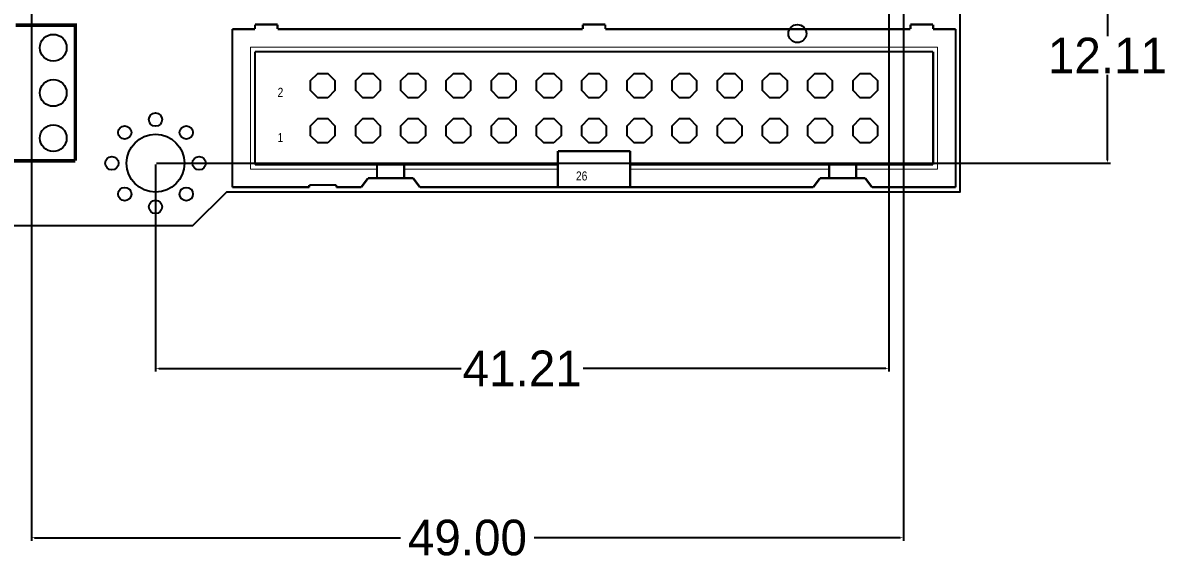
# Model space of a CAD drawing. Extents: x -23 to 189, y -20 to 117.
# Drawn here: x 124.4 to 188.7, y -20 to 10.3 of the extents above; entities that cross this region are included whole.
import ezdxf

# ---------------------------------------------------------------- set-up
doc = ezdxf.new("R2010")
doc.units = 0
doc.header["$MEASUREMENT"] = 0
doc.layers.get('0').update_dxf_attribs({"linetype": 'CONTINUOUS'})
doc.layers.get('Defpoints').update_dxf_attribs({"linetype": 'CONTINUOUS'})
for name, color, linetype in [('BOTTOM', 132, 'CONTINUOUS'), ('OUTLINE', 7, 'CONTINUOUS'), ('SILKSCREEN_TOP', 7, 'CONTINUOUS'), ('TOP', 1, 'CONTINUOUS')]:
    doc.layers.add(name, color=color, linetype=linetype)
doc.dimstyles.get("Standard").update_dxf_attribs({"dimtxt": 0.18, "dimasz": 0.18, "dimexe": 0.18, "dimexo": 0.0625, "dimgap": 0.09, "dimtad": 0, "dimtih": 1, "dimtoh": 1, "dimzin": 0, "dimdsep": 46, "dimtxsty": 'STANDARD', "dimcen": 0.09, "dimadec": 0, "dimazin": 0, "dimtfac": 1, "dimtofl": 0, "dimtmove": 0, "dimatfit": 3, "dimfxl": 1, "dimtolj": 1, "dimtzin": 0, "dimarcsym": 0})

# ---------------------------------------------------------------- blocks, each defined once
blk = doc.blocks.new('*D14')
at = {"color": 0, "linetype": 'Continuous', "lineweight": -2}
for p, q in [((173.036, 14.478), (185.493, 14.478)), ((185.313, 14.298), (185.313, 9.511)), ((185.313, 2.545), (185.313, 7.331)), ((131.888, 2.365), (185.493, 2.365))]:
    blk.add_line(p, q, dxfattribs=at)
at = {"color": 0, "linetype": 'Continuous'}
for points in [[(185.283, 14.298), (185.343, 14.298), (185.313, 14.478)], [(185.283, 2.545), (185.343, 2.545), (185.313, 2.365)]]:
    blk.add_solid(points, dxfattribs=at)
at = {"layer": 'Defpoints', "color": 0, "linetype": 'Continuous'}
for p in [(172.974, 14.478), (185.313, 14.478), (131.826, 2.365)]:
    blk.add_point(p, dxfattribs=at)
at = {"color": 0, "linetype": 'Continuous', "insert": (185.313, 8.421), "char_height": 2, "attachment_point": 5}
blk.add_mtext('\\A1;12.11', dxfattribs=at)
blk = doc.blocks.new('*D15')
at = {"color": 0, "linetype": 'Continuous', "lineweight": -2}
for p, q in [((173.036, 14.415), (173.036, -9.342)), ((131.826, 2.302), (131.826, -9.342)), ((132.006, -9.162), (149.008, -9.162)), ((172.857, -9.162), (155.855, -9.162))]:
    blk.add_line(p, q, dxfattribs=at)
at = {"color": 0, "linetype": 'Continuous'}
for points in [[(132.006, -9.132), (132.006, -9.192), (131.826, -9.162)], [(172.857, -9.132), (172.857, -9.192), (173.036, -9.162)]]:
    blk.add_solid(points, dxfattribs=at)
at = {"layer": 'Defpoints', "color": 0, "linetype": 'Continuous'}
for p in [(173.036, 14.478), (131.826, 2.365), (173.036, -9.162)]:
    blk.add_point(p, dxfattribs=at)
at = {"color": 0, "linetype": 'Continuous', "insert": (152.431, -9.162), "char_height": 2, "attachment_point": 5}
blk.add_mtext('\\A1;41.21', dxfattribs=at)
blk = doc.blocks.new('*D16')
at = {"color": 0, "linetype": 'Continuous', "lineweight": -2}
for p, q in [((124.851, 53.722), (124.851, -18.86)), ((173.851, 53.724), (173.851, -18.86)), ((125.031, -18.68), (145.595, -18.68)), ((173.671, -18.68), (153.108, -18.68))]:
    blk.add_line(p, q, dxfattribs=at)
at = {"color": 0, "linetype": 'Continuous'}
for points in [[(125.031, -18.65), (125.031, -18.71), (124.851, -18.68)], [(173.671, -18.65), (173.671, -18.71), (173.851, -18.68)]]:
    blk.add_solid(points, dxfattribs=at)
at = {"layer": 'Defpoints', "color": 0, "linetype": 'Continuous'}
for p in [(124.851, 53.785), (173.851, 53.786), (173.851, -18.68)]:
    blk.add_point(p, dxfattribs=at)
at = {"color": 0, "linetype": 'Continuous', "insert": (149.351, -18.68), "char_height": 2, "attachment_point": 5}
blk.add_mtext('\\A1;49.00', dxfattribs=at)

msp = doc.modelspace()

# ---------------------------------------------------------------- linework, layer by layer
at = {"layer": 'BOTTOM'}
for points in [[(141.508058, 6.0452), (140.939942, 6.0452), (140.5382, 6.446942), (140.5382, 7.015058), (140.939942, 7.4168), (141.508058, 7.4168), (141.9098, 7.015058), (141.9098, 6.446942)], [(144.048058, 6.0452), (143.479942, 6.0452), (143.0782, 6.446942), (143.0782, 7.015058), (143.479942, 7.4168), (144.048058, 7.4168), (144.4498, 7.015058), (144.4498, 6.446942)], [(146.588058, 6.0452), (146.019942, 6.0452), (145.6182, 6.446942), (145.6182, 7.015058), (146.019942, 7.4168), (146.588058, 7.4168), (146.9898, 7.015058), (146.9898, 6.446942)], [(149.128058, 6.0452), (148.559942, 6.0452), (148.1582, 6.446942), (148.1582, 7.015058), (148.559942, 7.4168), (149.128058, 7.4168), (149.5298, 7.015058), (149.5298, 6.446942)], [(151.668058, 6.0452), (151.099942, 6.0452), (150.6982, 6.446942), (150.6982, 7.015058), (151.099942, 7.4168), (151.668058, 7.4168), (152.0698, 7.015058), (152.0698, 6.446942)], [(154.208058, 6.0452), (153.639942, 6.0452), (153.2382, 6.446942), (153.2382, 7.015058), (153.639942, 7.4168), (154.208058, 7.4168), (154.6098, 7.015058), (154.6098, 6.446942)], [(156.748058, 6.0452), (156.179942, 6.0452), (155.7782, 6.446942), (155.7782, 7.015058), (156.179942, 7.4168), (156.748058, 7.4168), (157.1498, 7.015058), (157.1498, 6.446942)], [(159.288058, 6.0452), (158.719942, 6.0452), (158.3182, 6.446942), (158.3182, 7.015058), (158.719942, 7.4168), (159.288058, 7.4168), (159.6898, 7.015058), (159.6898, 6.446942)], [(161.828058, 6.0452), (161.259942, 6.0452), (160.8582, 6.446942), (160.8582, 7.015058), (161.259942, 7.4168), (161.828058, 7.4168), (162.2298, 7.015058), (162.2298, 6.446942)], [(164.368058, 6.0452), (163.799942, 6.0452), (163.3982, 6.446942), (163.3982, 7.015058), (163.799942, 7.4168), (164.368058, 7.4168), (164.7698, 7.015058), (164.7698, 6.446942)], [(166.908058, 6.0452), (166.339942, 6.0452), (165.9382, 6.446942), (165.9382, 7.015058), (166.339942, 7.4168), (166.908058, 7.4168), (167.3098, 7.015058), (167.3098, 6.446942)], [(169.448058, 6.0452), (168.879942, 6.0452), (168.4782, 6.446942), (168.4782, 7.015058), (168.879942, 7.4168), (169.448058, 7.4168), (169.8498, 7.015058), (169.8498, 6.446942)], [(171.988058, 6.0452), (171.419942, 6.0452), (171.0182, 6.446942), (171.0182, 7.015058), (171.419942, 7.4168), (171.988058, 7.4168), (172.3898, 7.015058), (172.3898, 6.446942)], [(141.508058, 3.5052), (140.939942, 3.5052), (140.5382, 3.906942), (140.5382, 4.475058), (140.939942, 4.8768), (141.508058, 4.8768), (141.9098, 4.475058), (141.9098, 3.906942)], [(144.048058, 3.5052), (143.479942, 3.5052), (143.0782, 3.906942), (143.0782, 4.475058), (143.479942, 4.8768), (144.048058, 4.8768), (144.4498, 4.475058), (144.4498, 3.906942)], [(146.588058, 3.5052), (146.019942, 3.5052), (145.6182, 3.906942), (145.6182, 4.475058), (146.019942, 4.8768), (146.588058, 4.8768), (146.9898, 4.475058), (146.9898, 3.906942)], [(149.128058, 3.5052), (148.559942, 3.5052), (148.1582, 3.906942), (148.1582, 4.475058), (148.559942, 4.8768), (149.128058, 4.8768), (149.5298, 4.475058), (149.5298, 3.906942)], [(151.668058, 3.5052), (151.099942, 3.5052), (150.6982, 3.906942), (150.6982, 4.475058), (151.099942, 4.8768), (151.668058, 4.8768), (152.0698, 4.475058), (152.0698, 3.906942)], [(154.208058, 3.5052), (153.639942, 3.5052), (153.2382, 3.906942), (153.2382, 4.475058), (153.639942, 4.8768), (154.208058, 4.8768), (154.6098, 4.475058), (154.6098, 3.906942)], [(156.748058, 3.5052), (156.179942, 3.5052), (155.7782, 3.906942), (155.7782, 4.475058), (156.179942, 4.8768), (156.748058, 4.8768), (157.1498, 4.475058), (157.1498, 3.906942)], [(159.288058, 3.5052), (158.719942, 3.5052), (158.3182, 3.906942), (158.3182, 4.475058), (158.719942, 4.8768), (159.288058, 4.8768), (159.6898, 4.475058), (159.6898, 3.906942)], [(161.828058, 3.5052), (161.259942, 3.5052), (160.8582, 3.906942), (160.8582, 4.475058), (161.259942, 4.8768), (161.828058, 4.8768), (162.2298, 4.475058), (162.2298, 3.906942)], [(164.368058, 3.5052), (163.799942, 3.5052), (163.3982, 3.906942), (163.3982, 4.475058), (163.799942, 4.8768), (164.368058, 4.8768), (164.7698, 4.475058), (164.7698, 3.906942)], [(166.908058, 3.5052), (166.339942, 3.5052), (165.9382, 3.906942), (165.9382, 4.475058), (166.339942, 4.8768), (166.908058, 4.8768), (167.3098, 4.475058), (167.3098, 3.906942)], [(169.448058, 3.5052), (168.879942, 3.5052), (168.4782, 3.906942), (168.4782, 4.475058), (168.879942, 4.8768), (169.448058, 4.8768), (169.8498, 4.475058), (169.8498, 3.906942)], [(171.988058, 3.5052), (171.419942, 3.5052), (171.0182, 3.906942), (171.0182, 4.475058), (171.419942, 4.8768), (171.988058, 4.8768), (172.3898, 4.475058), (172.3898, 3.906942)]]:
    msp.add_lwpolyline(points, close=True, dxfattribs=at)
for centre, radius in [((167.894, 9.652), 0.508), ((126.08052, 8.85698), 0.75057), ((126.08052, 6.31698), 0.75057), ((131.826, 4.81584), 0.37465), ((126.08052, 3.77698), 0.75057), ((130.09626, 4.09448), 0.37465), ((131.826, 2.36474), 1.6256), ((133.55574, 4.09448), 0.37465), ((129.3749, 2.36474), 0.37465), ((134.2771, 2.36474), 0.37465), ((130.09626, 0.635), 0.37465), ((133.55574, 0.635), 0.37465), ((131.826, -0.08636), 0.37465)]:
    msp.add_circle(centre, radius, dxfattribs=at)
at = {"layer": 'OUTLINE'}
msp.add_lwpolyline([(135.8265, 108.966), (133.92912, 110.86338), (24.72182, 110.86338), (22.82444, 108.966), (0, 108.966), (0, 0.762), (22.82444, 0.762), (24.72182, -1.13538), (133.92912, -1.13538), (135.8265, 0.762), (177.038, 0.762), (177.038, 108.966)], close=True, dxfattribs=at)
at = {"layer": 'SILKSCREEN_TOP', "const_width": 0.20066}
msp.add_lwpolyline([(124.86132, 14.32814, 1), (116.86032, 14.32814, 1), (124.86132, 14.32814)], format="xyb", dxfattribs=at)
at = {"layer": 'SILKSCREEN_TOP'}
for points, const_width in [([(127.32004, 2.50698), (127.32004, 10.12698), (123.97232, 10.12698)], 0.20066), ([(136.144, 1.016), (136.144, 9.906)], 0.127), ([(136.144, 9.906), (137.414, 9.906)], 0.127), ([(137.414, 9.906), (137.414, 10.16)], 0.127), ([(137.414, 10.16), (138.684, 10.16)], 0.127), ([(138.684, 9.906), (138.684, 10.16)], 0.127), ([(138.684, 9.906), (155.829, 9.906)], 0.127), ([(155.829, 9.906), (155.829, 10.16)], 0.127), ([(155.829, 10.16), (157.099, 10.16)], 0.127), ([(157.099, 9.906), (157.099, 10.16)], 0.127), ([(157.099, 9.906), (174.244, 9.906)], 0.127), ([(174.244, 9.906), (174.244, 10.16)], 0.127), ([(174.244, 10.16), (175.514, 10.16)], 0.127), ([(175.514, 9.906), (175.514, 10.16)], 0.127), ([(175.514, 9.906), (176.784, 9.906)], 0.127), ([(176.784, 1.016), (176.784, 9.906)], 0.127), ([(137.16, 2.032), (137.16, 8.89)], 0.0508), ([(137.16, 8.89), (175.768, 8.89)], 0.0508), ([(137.414, 2.286), (137.414, 8.636)], 0.127), ([(137.414, 8.636), (175.514, 8.636)], 0.127), ([(175.514, 2.286), (175.514, 8.636)], 0.127), ([(175.768, 2.032), (175.768, 8.89)], 0.0508), ([(122.301, 2.50698), (127.32004, 2.50698)], 0.20066), ([(154.432, 2.286), (154.432, 3.048)], 0.127), ([(154.432, 3.048), (158.496, 3.048)], 0.127), ([(158.496, 2.286), (158.496, 3.048)], 0.127), ([(137.16, 2.032), (144.272, 2.032)], 0.0508), ([(137.414, 2.286), (144.272, 2.286)], 0.127), ([(144.272, 2.286), (145.796, 2.286)], 0.127), ([(144.272, 2.032), (144.272, 2.286)], 0.127), ([(144.272, 1.524), (144.272, 2.032)], 0.127), ([(145.796, 2.032), (145.796, 2.286)], 0.127), ([(145.796, 2.286), (154.432, 2.286)], 0.127), ([(145.796, 1.524), (145.796, 2.032)], 0.127), ([(145.796, 2.032), (154.432, 2.032)], 0.0508), ([(154.432, 2.032), (154.432, 2.286)], 0.127), ([(154.432, 1.016), (154.432, 2.032)], 0.127), ([(158.496, 2.286), (169.672, 2.286)], 0.127), ([(158.496, 2.032), (158.496, 2.286)], 0.127), ([(158.496, 1.016), (158.496, 2.032)], 0.127), ([(158.496, 2.032), (169.672, 2.032)], 0.0508), ([(169.672, 2.286), (171.196, 2.286)], 0.127), ([(169.672, 2.032), (169.672, 2.286)], 0.127), ([(169.672, 1.524), (169.672, 2.032)], 0.127), ([(171.196, 2.032), (171.196, 2.286)], 0.127), ([(171.196, 2.286), (175.514, 2.286)], 0.127), ([(171.196, 1.524), (171.196, 2.032)], 0.127), ([(171.196, 2.032), (175.768, 2.032)], 0.0508), ([(143.383, 1.016), (143.764, 1.524)], 0.127), ([(143.764, 1.524), (144.272, 1.524)], 0.127), ([(144.272, 1.524), (145.796, 1.524)], 0.127), ([(145.796, 1.524), (146.304, 1.524)], 0.127), ([(146.304, 1.524), (146.685, 1.016)], 0.127), ([(168.783, 1.016), (169.164, 1.524)], 0.127), ([(169.164, 1.524), (169.672, 1.524)], 0.127), ([(169.672, 1.524), (171.196, 1.524)], 0.127), ([(171.196, 1.524), (171.704, 1.524)], 0.127), ([(171.704, 1.524), (172.085, 1.016)], 0.127), ([(136.144, 1.016), (140.462, 1.016)], 0.127), ([(140.462, 1.143), (141.986, 1.143)], 0.127), ([(140.462, 1.016), (140.462, 1.143)], 0.127), ([(141.986, 1.016), (141.986, 1.143)], 0.127), ([(141.986, 1.016), (143.383, 1.016)], 0.127), ([(146.685, 1.016), (154.432, 1.016)], 0.127), ([(154.432, 1.016), (158.496, 1.016)], 0.127), ([(158.496, 1.016), (168.783, 1.016)], 0.127), ([(172.085, 1.016), (176.784, 1.016)], 0.127)]:
    msp.add_lwpolyline(points, dxfattribs=dict(at, const_width=const_width))
at = {"layer": 'TOP'}
for points in [[(141.508058, 6.0452), (140.939942, 6.0452), (140.5382, 6.446942), (140.5382, 7.015058), (140.939942, 7.4168), (141.508058, 7.4168), (141.9098, 7.015058), (141.9098, 6.446942)], [(144.048058, 6.0452), (143.479942, 6.0452), (143.0782, 6.446942), (143.0782, 7.015058), (143.479942, 7.4168), (144.048058, 7.4168), (144.4498, 7.015058), (144.4498, 6.446942)], [(146.588058, 6.0452), (146.019942, 6.0452), (145.6182, 6.446942), (145.6182, 7.015058), (146.019942, 7.4168), (146.588058, 7.4168), (146.9898, 7.015058), (146.9898, 6.446942)], [(149.128058, 6.0452), (148.559942, 6.0452), (148.1582, 6.446942), (148.1582, 7.015058), (148.559942, 7.4168), (149.128058, 7.4168), (149.5298, 7.015058), (149.5298, 6.446942)], [(151.668058, 6.0452), (151.099942, 6.0452), (150.6982, 6.446942), (150.6982, 7.015058), (151.099942, 7.4168), (151.668058, 7.4168), (152.0698, 7.015058), (152.0698, 6.446942)], [(154.208058, 6.0452), (153.639942, 6.0452), (153.2382, 6.446942), (153.2382, 7.015058), (153.639942, 7.4168), (154.208058, 7.4168), (154.6098, 7.015058), (154.6098, 6.446942)], [(156.748058, 6.0452), (156.179942, 6.0452), (155.7782, 6.446942), (155.7782, 7.015058), (156.179942, 7.4168), (156.748058, 7.4168), (157.1498, 7.015058), (157.1498, 6.446942)], [(159.288058, 6.0452), (158.719942, 6.0452), (158.3182, 6.446942), (158.3182, 7.015058), (158.719942, 7.4168), (159.288058, 7.4168), (159.6898, 7.015058), (159.6898, 6.446942)], [(161.828058, 6.0452), (161.259942, 6.0452), (160.8582, 6.446942), (160.8582, 7.015058), (161.259942, 7.4168), (161.828058, 7.4168), (162.2298, 7.015058), (162.2298, 6.446942)], [(164.368058, 6.0452), (163.799942, 6.0452), (163.3982, 6.446942), (163.3982, 7.015058), (163.799942, 7.4168), (164.368058, 7.4168), (164.7698, 7.015058), (164.7698, 6.446942)], [(166.908058, 6.0452), (166.339942, 6.0452), (165.9382, 6.446942), (165.9382, 7.015058), (166.339942, 7.4168), (166.908058, 7.4168), (167.3098, 7.015058), (167.3098, 6.446942)], [(169.448058, 6.0452), (168.879942, 6.0452), (168.4782, 6.446942), (168.4782, 7.015058), (168.879942, 7.4168), (169.448058, 7.4168), (169.8498, 7.015058), (169.8498, 6.446942)], [(171.988058, 6.0452), (171.419942, 6.0452), (171.0182, 6.446942), (171.0182, 7.015058), (171.419942, 7.4168), (171.988058, 7.4168), (172.3898, 7.015058), (172.3898, 6.446942)], [(141.508058, 3.5052), (140.939942, 3.5052), (140.5382, 3.906942), (140.5382, 4.475058), (140.939942, 4.8768), (141.508058, 4.8768), (141.9098, 4.475058), (141.9098, 3.906942)], [(144.048058, 3.5052), (143.479942, 3.5052), (143.0782, 3.906942), (143.0782, 4.475058), (143.479942, 4.8768), (144.048058, 4.8768), (144.4498, 4.475058), (144.4498, 3.906942)], [(146.588058, 3.5052), (146.019942, 3.5052), (145.6182, 3.906942), (145.6182, 4.475058), (146.019942, 4.8768), (146.588058, 4.8768), (146.9898, 4.475058), (146.9898, 3.906942)], [(149.128058, 3.5052), (148.559942, 3.5052), (148.1582, 3.906942), (148.1582, 4.475058), (148.559942, 4.8768), (149.128058, 4.8768), (149.5298, 4.475058), (149.5298, 3.906942)], [(151.668058, 3.5052), (151.099942, 3.5052), (150.6982, 3.906942), (150.6982, 4.475058), (151.099942, 4.8768), (151.668058, 4.8768), (152.0698, 4.475058), (152.0698, 3.906942)], [(154.208058, 3.5052), (153.639942, 3.5052), (153.2382, 3.906942), (153.2382, 4.475058), (153.639942, 4.8768), (154.208058, 4.8768), (154.6098, 4.475058), (154.6098, 3.906942)], [(156.748058, 3.5052), (156.179942, 3.5052), (155.7782, 3.906942), (155.7782, 4.475058), (156.179942, 4.8768), (156.748058, 4.8768), (157.1498, 4.475058), (157.1498, 3.906942)], [(159.288058, 3.5052), (158.719942, 3.5052), (158.3182, 3.906942), (158.3182, 4.475058), (158.719942, 4.8768), (159.288058, 4.8768), (159.6898, 4.475058), (159.6898, 3.906942)], [(161.828058, 3.5052), (161.259942, 3.5052), (160.8582, 3.906942), (160.8582, 4.475058), (161.259942, 4.8768), (161.828058, 4.8768), (162.2298, 4.475058), (162.2298, 3.906942)], [(164.368058, 3.5052), (163.799942, 3.5052), (163.3982, 3.906942), (163.3982, 4.475058), (163.799942, 4.8768), (164.368058, 4.8768), (164.7698, 4.475058), (164.7698, 3.906942)], [(166.908058, 3.5052), (166.339942, 3.5052), (165.9382, 3.906942), (165.9382, 4.475058), (166.339942, 4.8768), (166.908058, 4.8768), (167.3098, 4.475058), (167.3098, 3.906942)], [(169.448058, 3.5052), (168.879942, 3.5052), (168.4782, 3.906942), (168.4782, 4.475058), (168.879942, 4.8768), (169.448058, 4.8768), (169.8498, 4.475058), (169.8498, 3.906942)], [(171.988058, 3.5052), (171.419942, 3.5052), (171.0182, 3.906942), (171.0182, 4.475058), (171.419942, 4.8768), (171.988058, 4.8768), (172.3898, 4.475058), (172.3898, 3.906942)]]:
    msp.add_lwpolyline(points, close=True, dxfattribs=at)
for centre, radius in [((126.08052, 8.85698), 0.75057), ((126.08052, 6.31698), 0.75057), ((131.826, 4.81584), 0.37465), ((126.08052, 3.77698), 0.75057), ((130.09626, 4.09448), 0.37465), ((131.826, 2.36474), 1.6256), ((133.55574, 4.09448), 0.37465), ((129.3749, 2.36474), 0.37465), ((134.2771, 2.36474), 0.37465), ((130.09626, 0.635), 0.37465), ((133.55574, 0.635), 0.37465), ((131.826, -0.08636), 0.37465)]:
    msp.add_circle(centre, radius, dxfattribs=at)

# ---------------------------------------------------------------- texts
at = {"layer": 'SILKSCREEN_TOP', "width": 0.85}
for s, p in [('2', (138.684, 6.096)), ('1', (138.684, 3.556)), ('26', (155.448, 1.397))]:
    msp.add_text(s, height=0.508, dxfattribs=at).set_placement(p)

# ---------------------------------------------------------------- dimensions: what is measured, and where the dimension line sits
at = {"linetype": 'Continuous'}
for base, p1, p2, picture, middle in [((173.851317, -18.680294), (124.851162, 53.784504), (173.851317, 53.786023), '*D16', (149.35124, -18.680294)), ((173.0365, -9.162455), (131.826, 2.36474), (173.0365, 14.478), '*D15', (152.43125, -9.162455))]:
    dim = msp.add_linear_dim(base=base, p1=p1, p2=p2, dimstyle='Standard', override={"dimtxt": 2}, dxfattribs=at)
    dim.commit()
    dim.dimension.update_dxf_attribs({"geometry": picture, "text_midpoint": middle})
dim = msp.add_linear_dim(base=(185.313324, 14.478), p1=(131.826, 2.36474), p2=(172.974, 14.478), angle=90, dimstyle='Standard', override={"dimtxt": 2}, dxfattribs=at)
dim.commit()
dim.dimension.update_dxf_attribs({"geometry": '*D14', "text_midpoint": (185.313324, 8.42137)})

doc.saveas('drawing.dxf')
